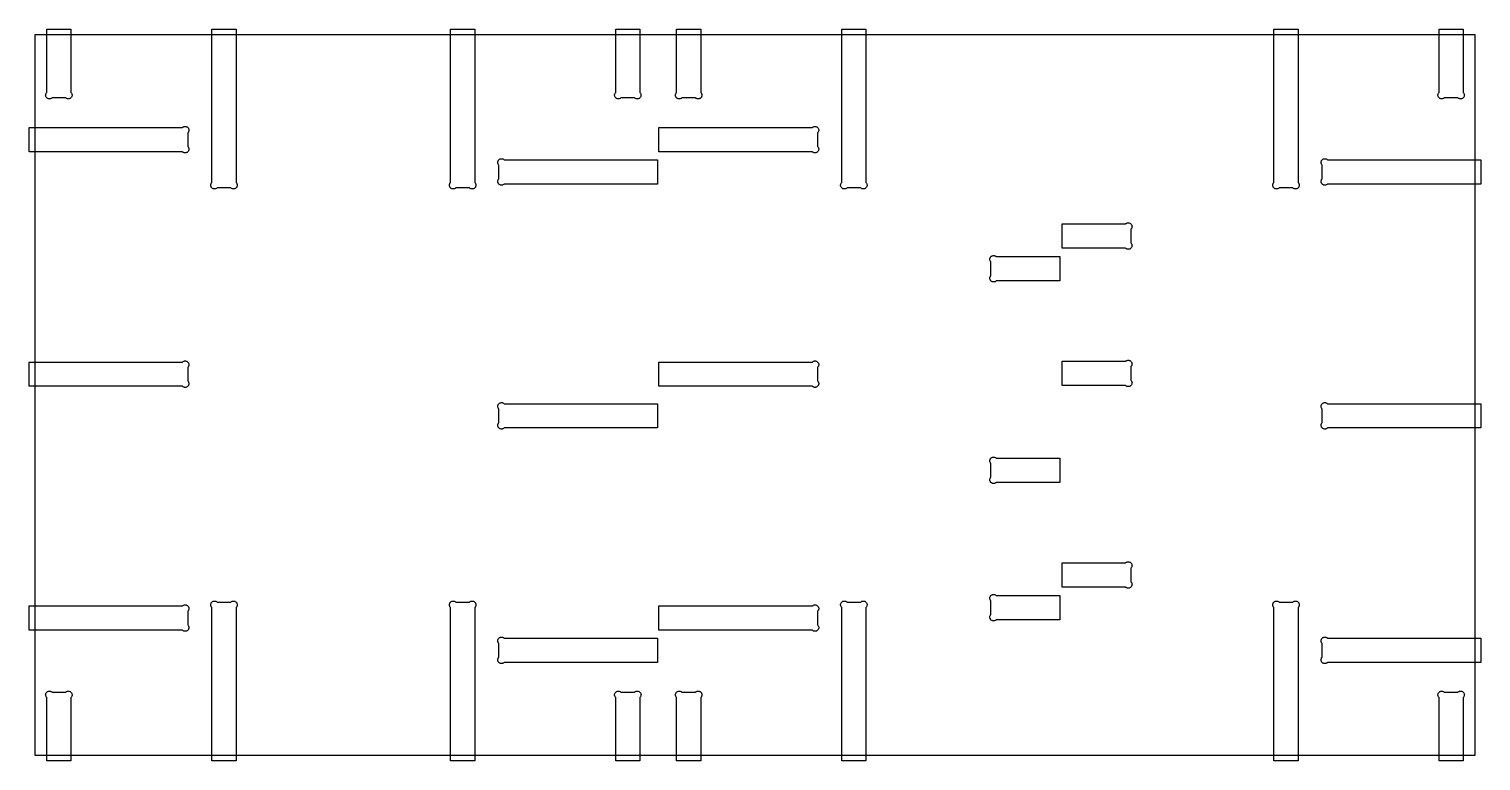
# Model space of a CAD drawing. Header units: inches. Extents: x -0.4 to 96.4, y -0.4 to 48.4.
import ezdxf

# ---------------------------------------------------------------- set-up
doc = ezdxf.new("R2010")
doc.units = ezdxf.units.IN
doc.layers.add('POCKET', color=5, linetype='Continuous')

msp = doc.modelspace()

# ---------------------------------------------------------------- linework, layer by layer
at = {"layer": 'POCKET'}
for points in [[(0, 0), (96, 0), (96, 48), (0, 48), (0, 0)], [(2.415, 48.38), (2.415, 44.154), (2.437, 44.129), (2.455, 44.102), (2.469, 44.072), (2.48, 44.041), (2.486, 44.009), (2.488, 43.977), (2.486, 43.944), (2.48, 43.912), (2.469, 43.881), (2.455, 43.852), (2.437, 43.825), (2.415, 43.8), (2.39, 43.778), (2.363, 43.76), (2.334, 43.746), (2.303, 43.735), (2.271, 43.729), (2.238, 43.727), (2.206, 43.729), (2.174, 43.735), (2.143, 43.746), (2.113, 43.76), (2.086, 43.778), (2.061, 43.8), (1.154, 43.8), (1.129, 43.778), (1.102, 43.76), (1.072, 43.746), (1.041, 43.735), (1.009, 43.729), (0.977, 43.727), (0.944, 43.729), (0.912, 43.735), (0.881, 43.746), (0.852, 43.76), (0.825, 43.778), (0.8, 43.8), (0.778, 43.825), (0.76, 43.852), (0.746, 43.881), (0.735, 43.912), (0.729, 43.944), (0.727, 43.977), (0.729, 44.009), (0.735, 44.041), (0.746, 44.072), (0.76, 44.102), (0.778, 44.129), (0.8, 44.154), (0.8, 48.38), (2.415, 48.38)], [(13.42, 48.38), (13.42, 38.154), (13.442, 38.129), (13.46, 38.102), (13.474, 38.072), (13.485, 38.041), (13.491, 38.009), (13.493, 37.977), (13.491, 37.944), (13.485, 37.912), (13.474, 37.881), (13.46, 37.852), (13.442, 37.825), (13.42, 37.8), (13.395, 37.778), (13.368, 37.76), (13.339, 37.746), (13.308, 37.735), (13.276, 37.729), (13.243, 37.727), (13.211, 37.729), (13.179, 37.735), (13.148, 37.746), (13.118, 37.76), (13.091, 37.778), (13.066, 37.8), (12.159, 37.8), (12.134, 37.778), (12.107, 37.76), (12.077, 37.746), (12.046, 37.735), (12.014, 37.729), (11.982, 37.727), (11.949, 37.729), (11.917, 37.735), (11.886, 37.746), (11.857, 37.76), (11.83, 37.778), (11.805, 37.8), (11.783, 37.825), (11.765, 37.852), (11.751, 37.881), (11.74, 37.912), (11.734, 37.944), (11.732, 37.977), (11.734, 38.009), (11.74, 38.041), (11.751, 38.072), (11.765, 38.102), (11.783, 38.129), (11.805, 38.154), (11.805, 48.38), (13.42, 48.38)], [(29.326, 48.38), (29.326, 38.154), (29.347, 38.129), (29.365, 38.102), (29.38, 38.072), (29.39, 38.041), (29.397, 38.009), (29.399, 37.977), (29.397, 37.944), (29.39, 37.912), (29.38, 37.881), (29.365, 37.852), (29.347, 37.825), (29.326, 37.8), (29.301, 37.778), (29.274, 37.76), (29.245, 37.746), (29.214, 37.735), (29.181, 37.729), (29.149, 37.727), (29.116, 37.729), (29.084, 37.735), (29.053, 37.746), (29.024, 37.76), (28.997, 37.778), (28.972, 37.8), (28.064, 37.8), (28.04, 37.778), (28.012, 37.76), (27.983, 37.746), (27.952, 37.735), (27.92, 37.729), (27.887, 37.727), (27.855, 37.729), (27.823, 37.735), (27.792, 37.746), (27.762, 37.76), (27.735, 37.778), (27.711, 37.8), (27.689, 37.825), (27.671, 37.852), (27.656, 37.881), (27.646, 37.912), (27.64, 37.944), (27.637, 37.977), (27.64, 38.009), (27.646, 38.041), (27.656, 38.072), (27.671, 38.102), (27.689, 38.129), (27.711, 38.154), (27.711, 48.38), (29.326, 48.38)], [(40.331, 48.38), (40.331, 44.154), (40.352, 44.129), (40.37, 44.102), (40.385, 44.072), (40.395, 44.041), (40.402, 44.009), (40.404, 43.977), (40.402, 43.944), (40.395, 43.912), (40.385, 43.881), (40.37, 43.852), (40.352, 43.825), (40.331, 43.8), (40.306, 43.778), (40.279, 43.76), (40.25, 43.746), (40.219, 43.735), (40.186, 43.729), (40.154, 43.727), (40.121, 43.729), (40.089, 43.735), (40.058, 43.746), (40.029, 43.76), (40.002, 43.778), (39.977, 43.8), (39.069, 43.8), (39.045, 43.778), (39.017, 43.76), (38.988, 43.746), (38.957, 43.735), (38.925, 43.729), (38.892, 43.727), (38.86, 43.729), (38.828, 43.735), (38.797, 43.746), (38.767, 43.76), (38.74, 43.778), (38.716, 43.8), (38.694, 43.825), (38.676, 43.852), (38.661, 43.881), (38.651, 43.912), (38.645, 43.944), (38.642, 43.977), (38.645, 44.009), (38.651, 44.041), (38.661, 44.072), (38.676, 44.102), (38.694, 44.129), (38.716, 44.154), (38.716, 48.38), (40.331, 48.38)], [(44.391, 48.38), (44.391, 44.154), (44.412, 44.129), (44.43, 44.102), (44.445, 44.072), (44.455, 44.041), (44.462, 44.009), (44.464, 43.977), (44.462, 43.944), (44.455, 43.912), (44.445, 43.881), (44.43, 43.852), (44.412, 43.825), (44.391, 43.8), (44.366, 43.778), (44.339, 43.76), (44.309, 43.746), (44.278, 43.735), (44.246, 43.729), (44.214, 43.727), (44.181, 43.729), (44.149, 43.735), (44.118, 43.746), (44.089, 43.76), (44.062, 43.778), (44.037, 43.8), (43.129, 43.8), (43.105, 43.778), (43.077, 43.76), (43.048, 43.746), (43.017, 43.735), (42.985, 43.729), (42.952, 43.727), (42.92, 43.729), (42.888, 43.735), (42.857, 43.746), (42.827, 43.76), (42.8, 43.778), (42.776, 43.8), (42.754, 43.825), (42.736, 43.852), (42.721, 43.881), (42.711, 43.912), (42.704, 43.944), (42.702, 43.977), (42.704, 44.009), (42.711, 44.041), (42.721, 44.072), (42.736, 44.102), (42.754, 44.129), (42.776, 44.154), (42.776, 48.38), (44.391, 48.38)], [(55.396, 48.38), (55.396, 38.154), (55.417, 38.129), (55.435, 38.102), (55.45, 38.072), (55.46, 38.041), (55.467, 38.009), (55.469, 37.977), (55.467, 37.944), (55.46, 37.912), (55.45, 37.881), (55.435, 37.852), (55.417, 37.825), (55.396, 37.8), (55.371, 37.778), (55.344, 37.76), (55.314, 37.746), (55.283, 37.735), (55.251, 37.729), (55.219, 37.727), (55.186, 37.729), (55.154, 37.735), (55.123, 37.746), (55.094, 37.76), (55.067, 37.778), (55.042, 37.8), (54.134, 37.8), (54.11, 37.778), (54.082, 37.76), (54.053, 37.746), (54.022, 37.735), (53.99, 37.729), (53.957, 37.727), (53.925, 37.729), (53.893, 37.735), (53.862, 37.746), (53.832, 37.76), (53.805, 37.778), (53.781, 37.8), (53.759, 37.825), (53.741, 37.852), (53.726, 37.881), (53.716, 37.912), (53.709, 37.944), (53.707, 37.977), (53.709, 38.009), (53.716, 38.041), (53.726, 38.072), (53.741, 38.102), (53.759, 38.129), (53.781, 38.154), (53.781, 48.38), (55.396, 48.38)], [(84.195, 48.38), (84.195, 38.154), (84.217, 38.129), (84.235, 38.102), (84.249, 38.072), (84.26, 38.041), (84.266, 38.009), (84.268, 37.977), (84.266, 37.944), (84.26, 37.912), (84.249, 37.881), (84.235, 37.852), (84.217, 37.825), (84.195, 37.8), (84.17, 37.778), (84.143, 37.76), (84.114, 37.746), (84.083, 37.735), (84.051, 37.729), (84.018, 37.727), (83.986, 37.729), (83.954, 37.735), (83.923, 37.746), (83.893, 37.76), (83.866, 37.778), (83.841, 37.8), (82.934, 37.8), (82.909, 37.778), (82.882, 37.76), (82.852, 37.746), (82.821, 37.735), (82.789, 37.729), (82.757, 37.727), (82.724, 37.729), (82.692, 37.735), (82.661, 37.746), (82.632, 37.76), (82.605, 37.778), (82.58, 37.8), (82.558, 37.825), (82.54, 37.852), (82.526, 37.881), (82.515, 37.912), (82.509, 37.944), (82.507, 37.977), (82.509, 38.009), (82.515, 38.041), (82.526, 38.072), (82.54, 38.102), (82.558, 38.129), (82.58, 38.154), (82.58, 48.38), (84.195, 48.38)], [(95.2, 48.38), (95.2, 44.154), (95.222, 44.129), (95.24, 44.102), (95.254, 44.072), (95.265, 44.041), (95.271, 44.009), (95.273, 43.977), (95.271, 43.944), (95.265, 43.912), (95.254, 43.881), (95.24, 43.852), (95.222, 43.825), (95.2, 43.8), (95.175, 43.778), (95.148, 43.76), (95.119, 43.746), (95.088, 43.735), (95.056, 43.729), (95.023, 43.727), (94.991, 43.729), (94.959, 43.735), (94.928, 43.746), (94.898, 43.76), (94.871, 43.778), (94.846, 43.8), (93.939, 43.8), (93.914, 43.778), (93.887, 43.76), (93.857, 43.746), (93.826, 43.735), (93.794, 43.729), (93.762, 43.727), (93.729, 43.729), (93.697, 43.735), (93.666, 43.746), (93.637, 43.76), (93.61, 43.778), (93.585, 43.8), (93.563, 43.825), (93.545, 43.852), (93.531, 43.881), (93.52, 43.912), (93.514, 43.944), (93.512, 43.977), (93.514, 44.009), (93.52, 44.041), (93.531, 44.072), (93.545, 44.102), (93.563, 44.129), (93.585, 44.154), (93.585, 48.38), (95.2, 48.38)], [(-0.38, 41.82), (9.846, 41.82), (9.871, 41.842), (9.898, 41.86), (9.928, 41.874), (9.959, 41.885), (9.991, 41.891), (10.023, 41.893), (10.056, 41.891), (10.088, 41.885), (10.119, 41.874), (10.148, 41.86), (10.175, 41.842), (10.2, 41.82), (10.222, 41.795), (10.24, 41.768), (10.254, 41.739), (10.265, 41.708), (10.271, 41.676), (10.273, 41.643), (10.271, 41.611), (10.265, 41.579), (10.254, 41.548), (10.24, 41.518), (10.222, 41.491), (10.2, 41.466), (10.2, 40.559), (10.222, 40.534), (10.24, 40.507), (10.254, 40.477), (10.265, 40.446), (10.271, 40.414), (10.273, 40.382), (10.271, 40.349), (10.265, 40.317), (10.254, 40.286), (10.24, 40.257), (10.222, 40.23), (10.2, 40.205), (10.175, 40.183), (10.148, 40.165), (10.119, 40.151), (10.088, 40.14), (10.056, 40.134), (10.023, 40.132), (9.991, 40.134), (9.959, 40.14), (9.928, 40.151), (9.898, 40.165), (9.871, 40.183), (9.846, 40.205), (-0.38, 40.205), (-0.38, 41.82)], [(41.596, 41.82), (51.822, 41.82), (51.847, 41.842), (51.874, 41.86), (51.903, 41.874), (51.934, 41.885), (51.966, 41.891), (51.999, 41.893), (52.031, 41.891), (52.063, 41.885), (52.094, 41.874), (52.124, 41.86), (52.151, 41.842), (52.176, 41.82), (52.197, 41.795), (52.215, 41.768), (52.23, 41.739), (52.24, 41.708), (52.247, 41.676), (52.249, 41.643), (52.247, 41.611), (52.24, 41.579), (52.23, 41.548), (52.215, 41.518), (52.197, 41.491), (52.176, 41.466), (52.176, 40.559), (52.197, 40.534), (52.215, 40.507), (52.23, 40.477), (52.24, 40.446), (52.247, 40.414), (52.249, 40.382), (52.247, 40.349), (52.24, 40.317), (52.23, 40.286), (52.215, 40.257), (52.197, 40.23), (52.176, 40.205), (52.151, 40.183), (52.124, 40.165), (52.094, 40.151), (52.063, 40.14), (52.031, 40.134), (51.999, 40.132), (51.966, 40.134), (51.934, 40.14), (51.903, 40.151), (51.874, 40.165), (51.847, 40.183), (51.822, 40.205), (41.596, 40.205), (41.596, 41.82)], [(41.511, 38.055), (31.284, 38.055), (31.26, 38.033), (31.232, 38.015), (31.203, 38.001), (31.172, 37.99), (31.14, 37.984), (31.107, 37.982), (31.075, 37.984), (31.043, 37.99), (31.012, 38.001), (30.982, 38.015), (30.955, 38.033), (30.931, 38.055), (30.909, 38.08), (30.891, 38.107), (30.876, 38.136), (30.866, 38.167), (30.86, 38.199), (30.857, 38.232), (30.86, 38.264), (30.866, 38.296), (30.876, 38.327), (30.891, 38.357), (30.909, 38.384), (30.931, 38.409), (30.931, 39.316), (30.909, 39.341), (30.891, 39.368), (30.876, 39.398), (30.866, 39.429), (30.86, 39.461), (30.857, 39.493), (30.86, 39.526), (30.866, 39.558), (30.876, 39.589), (30.891, 39.618), (30.909, 39.645), (30.931, 39.67), (30.955, 39.692), (30.982, 39.71), (31.012, 39.724), (31.043, 39.735), (31.075, 39.741), (31.107, 39.743), (31.14, 39.741), (31.172, 39.735), (31.203, 39.724), (31.232, 39.71), (31.26, 39.692), (31.284, 39.67), (41.511, 39.67), (41.511, 38.055)], [(96.38, 38.055), (86.154, 38.055), (86.129, 38.033), (86.102, 38.015), (86.072, 38.001), (86.041, 37.99), (86.009, 37.984), (85.977, 37.982), (85.944, 37.984), (85.912, 37.99), (85.881, 38.001), (85.852, 38.015), (85.825, 38.033), (85.8, 38.055), (85.778, 38.08), (85.76, 38.107), (85.746, 38.136), (85.735, 38.167), (85.729, 38.199), (85.727, 38.232), (85.729, 38.264), (85.735, 38.296), (85.746, 38.327), (85.76, 38.357), (85.778, 38.384), (85.8, 38.409), (85.8, 39.316), (85.778, 39.341), (85.76, 39.368), (85.746, 39.398), (85.735, 39.429), (85.729, 39.461), (85.727, 39.493), (85.729, 39.526), (85.735, 39.558), (85.746, 39.589), (85.76, 39.618), (85.778, 39.645), (85.8, 39.67), (85.825, 39.692), (85.852, 39.71), (85.881, 39.724), (85.912, 39.735), (85.944, 39.741), (85.977, 39.743), (86.009, 39.741), (86.041, 39.735), (86.072, 39.724), (86.102, 39.71), (86.129, 39.692), (86.154, 39.67), (96.38, 39.67), (96.38, 38.055)], [(68.472, 35.394), (72.698, 35.394), (72.723, 35.416), (72.75, 35.434), (72.779, 35.449), (72.81, 35.459), (72.842, 35.466), (72.875, 35.468), (72.907, 35.466), (72.939, 35.459), (72.97, 35.449), (73, 35.434), (73.027, 35.416), (73.052, 35.394), (73.073, 35.37), (73.091, 35.343), (73.106, 35.313), (73.116, 35.282), (73.123, 35.25), (73.125, 35.218), (73.123, 35.185), (73.116, 35.153), (73.106, 35.122), (73.091, 35.093), (73.073, 35.066), (73.052, 35.041), (73.052, 34.133), (73.073, 34.108), (73.091, 34.081), (73.106, 34.052), (73.116, 34.021), (73.123, 33.989), (73.125, 33.956), (73.123, 33.924), (73.116, 33.892), (73.106, 33.861), (73.091, 33.831), (73.073, 33.804), (73.052, 33.779), (73.027, 33.758), (73, 33.74), (72.97, 33.725), (72.939, 33.715), (72.907, 33.708), (72.875, 33.706), (72.842, 33.708), (72.81, 33.715), (72.779, 33.725), (72.75, 33.74), (72.723, 33.758), (72.698, 33.779), (68.472, 33.779), (68.472, 35.394)], [(68.304, 31.603), (64.078, 31.603), (64.053, 31.581), (64.026, 31.563), (63.997, 31.549), (63.966, 31.538), (63.934, 31.532), (63.901, 31.529), (63.868, 31.532), (63.836, 31.538), (63.805, 31.549), (63.776, 31.563), (63.749, 31.581), (63.724, 31.603), (63.703, 31.627), (63.685, 31.654), (63.67, 31.684), (63.66, 31.715), (63.653, 31.747), (63.651, 31.779), (63.653, 31.812), (63.66, 31.844), (63.67, 31.875), (63.685, 31.904), (63.703, 31.932), (63.724, 31.956), (63.724, 32.864), (63.703, 32.889), (63.685, 32.916), (63.67, 32.945), (63.66, 32.976), (63.653, 33.008), (63.651, 33.041), (63.653, 33.074), (63.66, 33.106), (63.67, 33.137), (63.685, 33.166), (63.703, 33.193), (63.724, 33.218), (63.749, 33.239), (63.776, 33.257), (63.805, 33.272), (63.836, 33.282), (63.868, 33.289), (63.901, 33.291), (63.934, 33.289), (63.966, 33.282), (63.997, 33.272), (64.026, 33.257), (64.053, 33.239), (64.078, 33.218), (68.304, 33.218), (68.304, 31.603)], [(-0.38, 26.195), (9.846, 26.195), (9.871, 26.217), (9.898, 26.235), (9.928, 26.249), (9.959, 26.26), (9.991, 26.266), (10.023, 26.268), (10.056, 26.266), (10.088, 26.26), (10.119, 26.249), (10.148, 26.235), (10.175, 26.217), (10.2, 26.195), (10.222, 26.17), (10.24, 26.143), (10.254, 26.114), (10.265, 26.083), (10.271, 26.051), (10.273, 26.018), (10.271, 25.986), (10.265, 25.954), (10.254, 25.923), (10.24, 25.893), (10.222, 25.866), (10.2, 25.841), (10.2, 24.934), (10.222, 24.909), (10.24, 24.882), (10.254, 24.852), (10.265, 24.821), (10.271, 24.789), (10.273, 24.757), (10.271, 24.724), (10.265, 24.692), (10.254, 24.661), (10.24, 24.632), (10.222, 24.605), (10.2, 24.58), (10.175, 24.558), (10.148, 24.54), (10.119, 24.526), (10.088, 24.515), (10.056, 24.509), (10.023, 24.507), (9.991, 24.509), (9.959, 24.515), (9.928, 24.526), (9.898, 24.54), (9.871, 24.558), (9.846, 24.58), (-0.38, 24.58), (-0.38, 26.195)], [(41.596, 26.195), (51.822, 26.195), (51.847, 26.217), (51.874, 26.235), (51.903, 26.249), (51.934, 26.26), (51.966, 26.266), (51.999, 26.268), (52.031, 26.266), (52.063, 26.26), (52.094, 26.249), (52.124, 26.235), (52.151, 26.217), (52.176, 26.195), (52.197, 26.17), (52.215, 26.143), (52.23, 26.114), (52.24, 26.083), (52.247, 26.051), (52.249, 26.018), (52.247, 25.986), (52.24, 25.954), (52.23, 25.923), (52.215, 25.893), (52.197, 25.866), (52.176, 25.841), (52.176, 24.934), (52.197, 24.909), (52.215, 24.882), (52.23, 24.852), (52.24, 24.821), (52.247, 24.789), (52.249, 24.757), (52.247, 24.724), (52.24, 24.692), (52.23, 24.661), (52.215, 24.632), (52.197, 24.605), (52.176, 24.58), (52.151, 24.558), (52.124, 24.54), (52.094, 24.526), (52.063, 24.515), (52.031, 24.509), (51.999, 24.507), (51.966, 24.509), (51.934, 24.515), (51.903, 24.526), (51.874, 24.54), (51.847, 24.558), (51.822, 24.58), (41.596, 24.58), (41.596, 26.195)], [(68.472, 26.244), (72.698, 26.244), (72.723, 26.266), (72.75, 26.284), (72.779, 26.299), (72.81, 26.309), (72.842, 26.316), (72.875, 26.318), (72.907, 26.316), (72.939, 26.309), (72.97, 26.299), (73, 26.284), (73.027, 26.266), (73.052, 26.244), (73.073, 26.22), (73.091, 26.193), (73.106, 26.163), (73.116, 26.132), (73.123, 26.1), (73.125, 26.068), (73.123, 26.035), (73.116, 26.003), (73.106, 25.972), (73.091, 25.943), (73.073, 25.916), (73.052, 25.891), (73.052, 24.983), (73.073, 24.958), (73.091, 24.931), (73.106, 24.902), (73.116, 24.871), (73.123, 24.839), (73.125, 24.806), (73.123, 24.774), (73.116, 24.742), (73.106, 24.711), (73.091, 24.681), (73.073, 24.654), (73.052, 24.629), (73.027, 24.608), (73, 24.59), (72.97, 24.575), (72.939, 24.565), (72.907, 24.558), (72.875, 24.556), (72.842, 24.558), (72.81, 24.565), (72.779, 24.575), (72.75, 24.59), (72.723, 24.608), (72.698, 24.629), (68.472, 24.629), (68.472, 26.244)], [(41.511, 21.805), (31.284, 21.805), (31.26, 21.783), (31.232, 21.765), (31.203, 21.751), (31.172, 21.74), (31.14, 21.734), (31.107, 21.732), (31.075, 21.734), (31.043, 21.74), (31.012, 21.751), (30.982, 21.765), (30.955, 21.783), (30.931, 21.805), (30.909, 21.83), (30.891, 21.857), (30.876, 21.886), (30.866, 21.917), (30.86, 21.949), (30.857, 21.982), (30.86, 22.014), (30.866, 22.046), (30.876, 22.077), (30.891, 22.107), (30.909, 22.134), (30.931, 22.159), (30.931, 23.066), (30.909, 23.091), (30.891, 23.118), (30.876, 23.148), (30.866, 23.179), (30.86, 23.211), (30.857, 23.243), (30.86, 23.276), (30.866, 23.308), (30.876, 23.339), (30.891, 23.368), (30.909, 23.395), (30.931, 23.42), (30.955, 23.442), (30.982, 23.46), (31.012, 23.474), (31.043, 23.485), (31.075, 23.491), (31.107, 23.493), (31.14, 23.491), (31.172, 23.485), (31.203, 23.474), (31.232, 23.46), (31.26, 23.442), (31.284, 23.42), (41.511, 23.42), (41.511, 21.805)], [(96.38, 21.805), (86.154, 21.805), (86.129, 21.783), (86.102, 21.765), (86.072, 21.751), (86.041, 21.74), (86.009, 21.734), (85.977, 21.732), (85.944, 21.734), (85.912, 21.74), (85.881, 21.751), (85.852, 21.765), (85.825, 21.783), (85.8, 21.805), (85.778, 21.83), (85.76, 21.857), (85.746, 21.886), (85.735, 21.917), (85.729, 21.949), (85.727, 21.982), (85.729, 22.014), (85.735, 22.046), (85.746, 22.077), (85.76, 22.107), (85.778, 22.134), (85.8, 22.159), (85.8, 23.066), (85.778, 23.091), (85.76, 23.118), (85.746, 23.148), (85.735, 23.179), (85.729, 23.211), (85.727, 23.243), (85.729, 23.276), (85.735, 23.308), (85.746, 23.339), (85.76, 23.368), (85.778, 23.395), (85.8, 23.42), (85.825, 23.442), (85.852, 23.46), (85.881, 23.474), (85.912, 23.485), (85.944, 23.491), (85.977, 23.493), (86.009, 23.491), (86.041, 23.485), (86.072, 23.474), (86.102, 23.46), (86.129, 23.442), (86.154, 23.42), (96.38, 23.42), (96.38, 21.805)], [(68.304, 18.178), (64.078, 18.178), (64.053, 18.156), (64.026, 18.138), (63.997, 18.124), (63.966, 18.113), (63.934, 18.107), (63.901, 18.104), (63.868, 18.107), (63.836, 18.113), (63.805, 18.124), (63.776, 18.138), (63.749, 18.156), (63.724, 18.178), (63.703, 18.202), (63.685, 18.229), (63.67, 18.259), (63.66, 18.29), (63.653, 18.322), (63.651, 18.354), (63.653, 18.387), (63.66, 18.419), (63.67, 18.45), (63.685, 18.479), (63.703, 18.507), (63.724, 18.531), (63.724, 19.439), (63.703, 19.464), (63.685, 19.491), (63.67, 19.52), (63.66, 19.551), (63.653, 19.583), (63.651, 19.616), (63.653, 19.649), (63.66, 19.681), (63.67, 19.712), (63.685, 19.741), (63.703, 19.768), (63.724, 19.793), (63.749, 19.814), (63.776, 19.832), (63.805, 19.847), (63.836, 19.857), (63.868, 19.864), (63.901, 19.866), (63.934, 19.864), (63.966, 19.857), (63.997, 19.847), (64.026, 19.832), (64.053, 19.814), (64.078, 19.793), (68.304, 19.793), (68.304, 18.178)], [(68.472, 12.819), (72.698, 12.819), (72.723, 12.841), (72.75, 12.859), (72.779, 12.874), (72.81, 12.884), (72.842, 12.891), (72.875, 12.893), (72.907, 12.891), (72.939, 12.884), (72.97, 12.874), (73, 12.859), (73.027, 12.841), (73.052, 12.819), (73.073, 12.795), (73.091, 12.768), (73.106, 12.738), (73.116, 12.707), (73.123, 12.675), (73.125, 12.643), (73.123, 12.61), (73.116, 12.578), (73.106, 12.547), (73.091, 12.518), (73.073, 12.491), (73.052, 12.466), (73.052, 11.558), (73.073, 11.533), (73.091, 11.506), (73.106, 11.477), (73.116, 11.446), (73.123, 11.414), (73.125, 11.381), (73.123, 11.349), (73.116, 11.317), (73.106, 11.286), (73.091, 11.256), (73.073, 11.229), (73.052, 11.204), (73.027, 11.183), (73, 11.165), (72.97, 11.15), (72.939, 11.14), (72.907, 11.133), (72.875, 11.131), (72.842, 11.133), (72.81, 11.14), (72.779, 11.15), (72.75, 11.165), (72.723, 11.183), (72.698, 11.204), (68.472, 11.204), (68.472, 12.819)], [(68.304, 9.028), (64.078, 9.028), (64.053, 9.006), (64.026, 8.988), (63.997, 8.974), (63.966, 8.963), (63.934, 8.957), (63.901, 8.954), (63.868, 8.957), (63.836, 8.963), (63.805, 8.974), (63.776, 8.988), (63.749, 9.006), (63.724, 9.028), (63.703, 9.052), (63.685, 9.079), (63.67, 9.109), (63.66, 9.14), (63.653, 9.172), (63.651, 9.204), (63.653, 9.237), (63.66, 9.269), (63.67, 9.3), (63.685, 9.329), (63.703, 9.357), (63.724, 9.381), (63.724, 10.289), (63.703, 10.314), (63.685, 10.341), (63.67, 10.37), (63.66, 10.401), (63.653, 10.433), (63.651, 10.466), (63.653, 10.499), (63.66, 10.531), (63.67, 10.562), (63.685, 10.591), (63.703, 10.618), (63.724, 10.643), (63.749, 10.664), (63.776, 10.682), (63.805, 10.697), (63.836, 10.707), (63.868, 10.714), (63.901, 10.716), (63.934, 10.714), (63.966, 10.707), (63.997, 10.697), (64.026, 10.682), (64.053, 10.664), (64.078, 10.643), (68.304, 10.643), (68.304, 9.028)], [(-0.38, 9.945), (9.846, 9.945), (9.871, 9.967), (9.898, 9.985), (9.928, 9.999), (9.959, 10.01), (9.991, 10.016), (10.023, 10.018), (10.056, 10.016), (10.088, 10.01), (10.119, 9.999), (10.148, 9.985), (10.175, 9.967), (10.2, 9.945), (10.222, 9.92), (10.24, 9.893), (10.254, 9.864), (10.265, 9.833), (10.271, 9.801), (10.273, 9.768), (10.271, 9.736), (10.265, 9.704), (10.254, 9.673), (10.24, 9.643), (10.222, 9.616), (10.2, 9.591), (10.2, 8.684), (10.222, 8.659), (10.24, 8.632), (10.254, 8.602), (10.265, 8.571), (10.271, 8.539), (10.273, 8.507), (10.271, 8.474), (10.265, 8.442), (10.254, 8.411), (10.24, 8.382), (10.222, 8.355), (10.2, 8.33), (10.175, 8.308), (10.148, 8.29), (10.119, 8.276), (10.088, 8.265), (10.056, 8.259), (10.023, 8.257), (9.991, 8.259), (9.959, 8.265), (9.928, 8.276), (9.898, 8.29), (9.871, 8.308), (9.846, 8.33), (-0.38, 8.33), (-0.38, 9.945)], [(11.805, -0.38), (11.805, 9.846), (11.783, 9.871), (11.765, 9.898), (11.751, 9.928), (11.74, 9.959), (11.734, 9.991), (11.732, 10.023), (11.734, 10.056), (11.74, 10.088), (11.751, 10.119), (11.765, 10.148), (11.783, 10.175), (11.805, 10.2), (11.83, 10.222), (11.857, 10.24), (11.886, 10.254), (11.917, 10.265), (11.949, 10.271), (11.982, 10.273), (12.014, 10.271), (12.046, 10.265), (12.077, 10.254), (12.107, 10.24), (12.134, 10.222), (12.159, 10.2), (13.066, 10.2), (13.091, 10.222), (13.118, 10.24), (13.148, 10.254), (13.179, 10.265), (13.211, 10.271), (13.243, 10.273), (13.276, 10.271), (13.308, 10.265), (13.339, 10.254), (13.368, 10.24), (13.395, 10.222), (13.42, 10.2), (13.442, 10.175), (13.46, 10.148), (13.474, 10.119), (13.485, 10.088), (13.491, 10.056), (13.493, 10.023), (13.491, 9.991), (13.485, 9.959), (13.474, 9.928), (13.46, 9.898), (13.442, 9.871), (13.42, 9.846), (13.42, -0.38), (11.805, -0.38)], [(27.711, -0.38), (27.711, 9.846), (27.689, 9.871), (27.671, 9.898), (27.656, 9.928), (27.646, 9.959), (27.64, 9.991), (27.637, 10.023), (27.64, 10.056), (27.646, 10.088), (27.656, 10.119), (27.671, 10.148), (27.689, 10.175), (27.711, 10.2), (27.735, 10.222), (27.762, 10.24), (27.792, 10.254), (27.823, 10.265), (27.855, 10.271), (27.887, 10.273), (27.92, 10.271), (27.952, 10.265), (27.983, 10.254), (28.012, 10.24), (28.04, 10.222), (28.064, 10.2), (28.972, 10.2), (28.997, 10.222), (29.024, 10.24), (29.053, 10.254), (29.084, 10.265), (29.116, 10.271), (29.149, 10.273), (29.181, 10.271), (29.214, 10.265), (29.245, 10.254), (29.274, 10.24), (29.301, 10.222), (29.326, 10.2), (29.347, 10.175), (29.365, 10.148), (29.38, 10.119), (29.39, 10.088), (29.397, 10.056), (29.399, 10.023), (29.397, 9.991), (29.39, 9.959), (29.38, 9.928), (29.365, 9.898), (29.347, 9.871), (29.326, 9.846), (29.326, -0.38), (27.711, -0.38)], [(41.596, 9.945), (51.822, 9.945), (51.847, 9.967), (51.874, 9.985), (51.903, 9.999), (51.934, 10.01), (51.966, 10.016), (51.999, 10.018), (52.031, 10.016), (52.063, 10.01), (52.094, 9.999), (52.124, 9.985), (52.151, 9.967), (52.176, 9.945), (52.197, 9.92), (52.215, 9.893), (52.23, 9.864), (52.24, 9.833), (52.247, 9.801), (52.249, 9.768), (52.247, 9.736), (52.24, 9.704), (52.23, 9.673), (52.215, 9.643), (52.197, 9.616), (52.176, 9.591), (52.176, 8.684), (52.197, 8.659), (52.215, 8.632), (52.23, 8.602), (52.24, 8.571), (52.247, 8.539), (52.249, 8.507), (52.247, 8.474), (52.24, 8.442), (52.23, 8.411), (52.215, 8.382), (52.197, 8.355), (52.176, 8.33), (52.151, 8.308), (52.124, 8.29), (52.094, 8.276), (52.063, 8.265), (52.031, 8.259), (51.999, 8.257), (51.966, 8.259), (51.934, 8.265), (51.903, 8.276), (51.874, 8.29), (51.847, 8.308), (51.822, 8.33), (41.596, 8.33), (41.596, 9.945)], [(53.781, -0.38), (53.781, 9.846), (53.759, 9.871), (53.741, 9.898), (53.726, 9.928), (53.716, 9.959), (53.709, 9.991), (53.707, 10.023), (53.709, 10.056), (53.716, 10.088), (53.726, 10.119), (53.741, 10.148), (53.759, 10.175), (53.781, 10.2), (53.805, 10.222), (53.832, 10.24), (53.862, 10.254), (53.893, 10.265), (53.925, 10.271), (53.957, 10.273), (53.99, 10.271), (54.022, 10.265), (54.053, 10.254), (54.082, 10.24), (54.11, 10.222), (54.134, 10.2), (55.042, 10.2), (55.067, 10.222), (55.094, 10.24), (55.123, 10.254), (55.154, 10.265), (55.186, 10.271), (55.219, 10.273), (55.251, 10.271), (55.283, 10.265), (55.314, 10.254), (55.344, 10.24), (55.371, 10.222), (55.396, 10.2), (55.417, 10.175), (55.435, 10.148), (55.45, 10.119), (55.46, 10.088), (55.467, 10.056), (55.469, 10.023), (55.467, 9.991), (55.46, 9.959), (55.45, 9.928), (55.435, 9.898), (55.417, 9.871), (55.396, 9.846), (55.396, -0.38), (53.781, -0.38)], [(82.58, -0.38), (82.58, 9.846), (82.558, 9.871), (82.54, 9.898), (82.526, 9.928), (82.515, 9.959), (82.509, 9.991), (82.507, 10.023), (82.509, 10.056), (82.515, 10.088), (82.526, 10.119), (82.54, 10.148), (82.558, 10.175), (82.58, 10.2), (82.605, 10.222), (82.632, 10.24), (82.661, 10.254), (82.692, 10.265), (82.724, 10.271), (82.757, 10.273), (82.789, 10.271), (82.821, 10.265), (82.852, 10.254), (82.882, 10.24), (82.909, 10.222), (82.934, 10.2), (83.841, 10.2), (83.866, 10.222), (83.893, 10.24), (83.923, 10.254), (83.954, 10.265), (83.986, 10.271), (84.018, 10.273), (84.051, 10.271), (84.083, 10.265), (84.114, 10.254), (84.143, 10.24), (84.17, 10.222), (84.195, 10.2), (84.217, 10.175), (84.235, 10.148), (84.249, 10.119), (84.26, 10.088), (84.266, 10.056), (84.268, 10.023), (84.266, 9.991), (84.26, 9.959), (84.249, 9.928), (84.235, 9.898), (84.217, 9.871), (84.195, 9.846), (84.195, -0.38), (82.58, -0.38)], [(41.511, 6.18), (31.284, 6.18), (31.26, 6.158), (31.232, 6.14), (31.203, 6.126), (31.172, 6.115), (31.14, 6.109), (31.107, 6.107), (31.075, 6.109), (31.043, 6.115), (31.012, 6.126), (30.982, 6.14), (30.955, 6.158), (30.931, 6.18), (30.909, 6.205), (30.891, 6.232), (30.876, 6.261), (30.866, 6.292), (30.86, 6.324), (30.857, 6.357), (30.86, 6.389), (30.866, 6.421), (30.876, 6.452), (30.891, 6.482), (30.909, 6.509), (30.931, 6.534), (30.931, 7.441), (30.909, 7.466), (30.891, 7.493), (30.876, 7.523), (30.866, 7.554), (30.86, 7.586), (30.857, 7.618), (30.86, 7.651), (30.866, 7.683), (30.876, 7.714), (30.891, 7.743), (30.909, 7.77), (30.931, 7.795), (30.955, 7.817), (30.982, 7.835), (31.012, 7.849), (31.043, 7.86), (31.075, 7.866), (31.107, 7.868), (31.14, 7.866), (31.172, 7.86), (31.203, 7.849), (31.232, 7.835), (31.26, 7.817), (31.284, 7.795), (41.511, 7.795), (41.511, 6.18)], [(96.38, 6.18), (86.154, 6.18), (86.129, 6.158), (86.102, 6.14), (86.072, 6.126), (86.041, 6.115), (86.009, 6.109), (85.977, 6.107), (85.944, 6.109), (85.912, 6.115), (85.881, 6.126), (85.852, 6.14), (85.825, 6.158), (85.8, 6.18), (85.778, 6.205), (85.76, 6.232), (85.746, 6.261), (85.735, 6.292), (85.729, 6.324), (85.727, 6.357), (85.729, 6.389), (85.735, 6.421), (85.746, 6.452), (85.76, 6.482), (85.778, 6.509), (85.8, 6.534), (85.8, 7.441), (85.778, 7.466), (85.76, 7.493), (85.746, 7.523), (85.735, 7.554), (85.729, 7.586), (85.727, 7.618), (85.729, 7.651), (85.735, 7.683), (85.746, 7.714), (85.76, 7.743), (85.778, 7.77), (85.8, 7.795), (85.825, 7.817), (85.852, 7.835), (85.881, 7.849), (85.912, 7.86), (85.944, 7.866), (85.977, 7.868), (86.009, 7.866), (86.041, 7.86), (86.072, 7.849), (86.102, 7.835), (86.129, 7.817), (86.154, 7.795), (96.38, 7.795), (96.38, 6.18)], [(0.8, -0.38), (0.8, 3.846), (0.778, 3.871), (0.76, 3.898), (0.746, 3.928), (0.735, 3.959), (0.729, 3.991), (0.727, 4.023), (0.729, 4.056), (0.735, 4.088), (0.746, 4.119), (0.76, 4.148), (0.778, 4.175), (0.8, 4.2), (0.825, 4.222), (0.852, 4.24), (0.881, 4.254), (0.912, 4.265), (0.944, 4.271), (0.977, 4.273), (1.009, 4.271), (1.041, 4.265), (1.072, 4.254), (1.102, 4.24), (1.129, 4.222), (1.154, 4.2), (2.061, 4.2), (2.086, 4.222), (2.113, 4.24), (2.143, 4.254), (2.174, 4.265), (2.206, 4.271), (2.238, 4.273), (2.271, 4.271), (2.303, 4.265), (2.334, 4.254), (2.363, 4.24), (2.39, 4.222), (2.415, 4.2), (2.437, 4.175), (2.455, 4.148), (2.469, 4.119), (2.48, 4.088), (2.486, 4.056), (2.488, 4.023), (2.486, 3.991), (2.48, 3.959), (2.469, 3.928), (2.455, 3.898), (2.437, 3.871), (2.415, 3.846), (2.415, -0.38), (0.8, -0.38)], [(38.716, -0.38), (38.716, 3.846), (38.694, 3.871), (38.676, 3.898), (38.661, 3.928), (38.651, 3.959), (38.645, 3.991), (38.642, 4.023), (38.645, 4.056), (38.651, 4.088), (38.661, 4.119), (38.676, 4.148), (38.694, 4.175), (38.716, 4.2), (38.74, 4.222), (38.767, 4.24), (38.797, 4.254), (38.828, 4.265), (38.86, 4.271), (38.892, 4.273), (38.925, 4.271), (38.957, 4.265), (38.988, 4.254), (39.017, 4.24), (39.045, 4.222), (39.069, 4.2), (39.977, 4.2), (40.002, 4.222), (40.029, 4.24), (40.058, 4.254), (40.089, 4.265), (40.121, 4.271), (40.154, 4.273), (40.186, 4.271), (40.219, 4.265), (40.25, 4.254), (40.279, 4.24), (40.306, 4.222), (40.331, 4.2), (40.352, 4.175), (40.37, 4.148), (40.385, 4.119), (40.395, 4.088), (40.402, 4.056), (40.404, 4.023), (40.402, 3.991), (40.395, 3.959), (40.385, 3.928), (40.37, 3.898), (40.352, 3.871), (40.331, 3.846), (40.331, -0.38), (38.716, -0.38)], [(42.776, -0.38), (42.776, 3.846), (42.754, 3.871), (42.736, 3.898), (42.721, 3.928), (42.711, 3.959), (42.704, 3.991), (42.702, 4.023), (42.704, 4.056), (42.711, 4.088), (42.721, 4.119), (42.736, 4.148), (42.754, 4.175), (42.776, 4.2), (42.8, 4.222), (42.827, 4.24), (42.857, 4.254), (42.888, 4.265), (42.92, 4.271), (42.952, 4.273), (42.985, 4.271), (43.017, 4.265), (43.048, 4.254), (43.077, 4.24), (43.105, 4.222), (43.129, 4.2), (44.037, 4.2), (44.062, 4.222), (44.089, 4.24), (44.118, 4.254), (44.149, 4.265), (44.181, 4.271), (44.214, 4.273), (44.246, 4.271), (44.278, 4.265), (44.309, 4.254), (44.339, 4.24), (44.366, 4.222), (44.391, 4.2), (44.412, 4.175), (44.43, 4.148), (44.445, 4.119), (44.455, 4.088), (44.462, 4.056), (44.464, 4.023), (44.462, 3.991), (44.455, 3.959), (44.445, 3.928), (44.43, 3.898), (44.412, 3.871), (44.391, 3.846), (44.391, -0.38), (42.776, -0.38)], [(93.585, -0.38), (93.585, 3.846), (93.563, 3.871), (93.545, 3.898), (93.531, 3.928), (93.52, 3.959), (93.514, 3.991), (93.512, 4.023), (93.514, 4.056), (93.52, 4.088), (93.531, 4.119), (93.545, 4.148), (93.563, 4.175), (93.585, 4.2), (93.61, 4.222), (93.637, 4.24), (93.666, 4.254), (93.697, 4.265), (93.729, 4.271), (93.762, 4.273), (93.794, 4.271), (93.826, 4.265), (93.857, 4.254), (93.887, 4.24), (93.914, 4.222), (93.939, 4.2), (94.846, 4.2), (94.871, 4.222), (94.898, 4.24), (94.928, 4.254), (94.959, 4.265), (94.991, 4.271), (95.023, 4.273), (95.056, 4.271), (95.088, 4.265), (95.119, 4.254), (95.148, 4.24), (95.175, 4.222), (95.2, 4.2), (95.222, 4.175), (95.24, 4.148), (95.254, 4.119), (95.265, 4.088), (95.271, 4.056), (95.273, 4.023), (95.271, 3.991), (95.265, 3.959), (95.254, 3.928), (95.24, 3.898), (95.222, 3.871), (95.2, 3.846), (95.2, -0.38), (93.585, -0.38)]]:
    msp.add_lwpolyline(points, close=True, dxfattribs=at)

doc.saveas('drawing.dxf')
